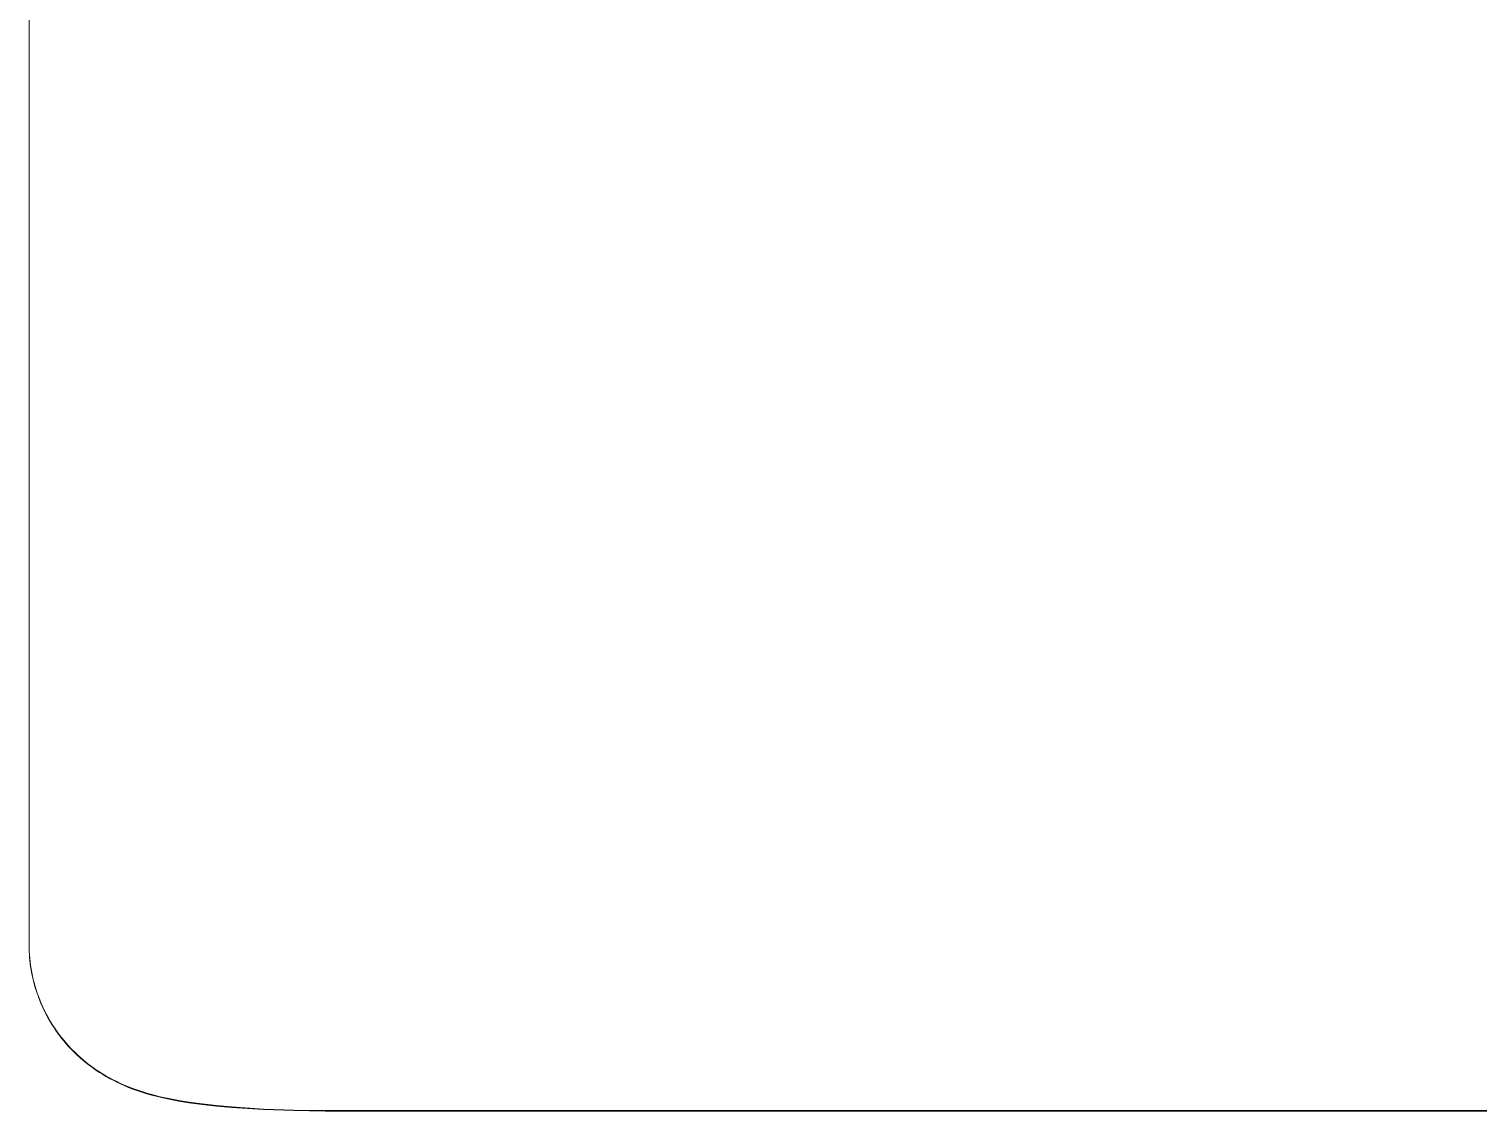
# Model space of a CAD drawing. Header units: inches. Extents: x -7 to 144, y -3 to 95.
# Drawn here: x -0.441 to 1.487, y 74.286 to 75.724 of the extents above; entities that cross this region are included whole.
import ezdxf

# ---------------------------------------------------------------- set-up
doc = ezdxf.new("R2010")
doc.units = ezdxf.units.IN
doc.layers.add('ZANO_R', color=7, linetype='Continuous', lineweight=0)

msp = doc.modelspace()

# ---------------------------------------------------------------- linework, layer by layer
at = {"layer": 'ZANO_R'}
for p, q in [((-0.44053, 75.28868), (-0.44053, 76.38253)), ((-0.44053, 74.50754), (-0.44053, 75.28868)), ((-0.44048, 74.50282), (-0.44053, 74.50754)), ((-0.44031, 74.49808), (-0.44048, 74.50282)), ((-0.44003, 74.49334), (-0.44031, 74.49808)), ((-0.43977, 74.48938), (-0.44007, 74.49326)), ((-0.43963, 74.4886), (-0.44003, 74.49334)), ((-0.43939, 74.4855), (-0.43977, 74.48938)), ((-0.43913, 74.48387), (-0.43963, 74.4886)), ((-0.43894, 74.48163), (-0.43939, 74.4855)), ((-0.43851, 74.47915), (-0.43913, 74.48387)), ((-0.43841, 74.47776), (-0.43894, 74.48163)), ((-0.43777, 74.47444), (-0.43851, 74.47915)), ((-0.4378, 74.4739), (-0.43841, 74.47776)), ((-0.43712, 74.47005), (-0.4378, 74.4739)), ((-0.43693, 74.46975), (-0.43777, 74.47444)), ((-0.43636, 74.46621), (-0.43712, 74.47005)), ((-0.43597, 74.46508), (-0.43693, 74.46975)), ((-0.43553, 74.46239), (-0.43636, 74.46621)), ((-0.4349, 74.46044), (-0.43597, 74.46508)), ((-0.43463, 74.45859), (-0.43553, 74.46239)), ((-0.43373, 74.45582), (-0.4349, 74.46044)), ((-0.43365, 74.4548), (-0.43463, 74.45859)), ((-0.43244, 74.45124), (-0.43373, 74.45582)), ((-0.43259, 74.45104), (-0.43365, 74.4548)), ((-0.43147, 74.44729), (-0.43259, 74.45104)), ((-0.43105, 74.44669), (-0.43244, 74.45124)), ((-0.43027, 74.44358), (-0.43147, 74.44729)), ((-0.42955, 74.44219), (-0.43105, 74.44669)), ((-0.429, 74.43989), (-0.43027, 74.44358)), ((-0.42795, 74.43773), (-0.42955, 74.44219)), ((-0.42766, 74.43623), (-0.429, 74.43989)), ((-0.42625, 74.43332), (-0.42795, 74.43773)), ((-0.42625, 74.4326), (-0.42766, 74.43623)), ((-0.42426, 74.42852), (-0.42625, 74.43332)), ((-0.42426, 74.42781), (-0.42625, 74.4326)), ((-0.42214, 74.42377), (-0.42426, 74.42852)), ((-0.42214, 74.42305), (-0.42426, 74.42781)), ((-0.41989, 74.41906), (-0.42214, 74.42377)), ((-0.41989, 74.41834), (-0.42214, 74.42305)), ((-0.41752, 74.4144), (-0.41989, 74.41906)), ((-0.41752, 74.41369), (-0.41989, 74.41834)), ((-0.41502, 74.4098), (-0.41752, 74.4144)), ((-0.41502, 74.40909), (-0.41752, 74.41369)), ((-0.41241, 74.40526), (-0.41502, 74.4098)), ((-0.41241, 74.40455), (-0.41502, 74.40909)), ((-0.40968, 74.40079), (-0.41241, 74.40526)), ((-0.40968, 74.40008), (-0.41241, 74.40455)), ((-0.40683, 74.39639), (-0.40968, 74.40079)), ((-0.40683, 74.39567), (-0.40968, 74.40008)), ((-0.40387, 74.39206), (-0.40683, 74.39639)), ((-0.40387, 74.39135), (-0.40683, 74.39567)), ((-0.40079, 74.38782), (-0.40387, 74.39206)), ((-0.40079, 74.3871), (-0.40387, 74.39135)), ((-0.39761, 74.38365), (-0.40079, 74.38782)), ((-0.39761, 74.38294), (-0.40079, 74.3871)), ((-0.39433, 74.37958), (-0.39761, 74.38365)), ((-0.39433, 74.37886), (-0.39761, 74.38294)), ((-0.39095, 74.37559), (-0.39433, 74.37958)), ((-0.39095, 74.37488), (-0.39433, 74.37886)), ((-0.38748, 74.3717), (-0.39095, 74.37559)), ((-0.38748, 74.37099), (-0.39095, 74.37488)), ((-0.38391, 74.36791), (-0.38748, 74.3717)), ((-0.38391, 74.3672), (-0.38748, 74.37099)), ((-0.38025, 74.36422), (-0.38391, 74.36791)), ((-0.38025, 74.36351), (-0.38391, 74.3672)), ((-0.37646, 74.36059), (-0.38025, 74.36422)), ((-0.37646, 74.35988), (-0.38025, 74.36351)), ((-0.37258, 74.35706), (-0.37646, 74.36059)), ((-0.37258, 74.35635), (-0.37646, 74.35988)), ((-0.36862, 74.35362), (-0.37258, 74.35706)), ((-0.36862, 74.35291), (-0.37258, 74.35635)), ((-0.36457, 74.35029), (-0.36862, 74.35362)), ((-0.36457, 74.34958), (-0.36862, 74.35291)), ((-0.36044, 74.34706), (-0.36457, 74.35029)), ((-0.36044, 74.34634), (-0.36457, 74.34958)), ((-0.35623, 74.34393), (-0.36044, 74.34706)), ((-0.35623, 74.34321), (-0.36044, 74.34634)), ((-0.35194, 74.3409), (-0.35623, 74.34393)), ((-0.35194, 74.34019), (-0.35623, 74.34321)), ((-0.34758, 74.33799), (-0.35194, 74.3409)), ((-0.34758, 74.33727), (-0.35194, 74.34019)), ((-0.34299, 74.33509), (-0.34758, 74.33799)), ((-0.34299, 74.33437), (-0.34758, 74.33727)), ((-0.33834, 74.3323), (-0.34299, 74.33509)), ((-0.33834, 74.33159), (-0.34299, 74.33437)), ((-0.33362, 74.32963), (-0.33834, 74.3323)), ((-0.33362, 74.32892), (-0.33834, 74.33159)), ((-0.32883, 74.32708), (-0.33362, 74.32963)), ((-0.32883, 74.32637), (-0.33362, 74.32892)), ((-0.32399, 74.32464), (-0.32883, 74.32708)), ((-0.32399, 74.32393), (-0.32883, 74.32637)), ((-0.31909, 74.32232), (-0.32399, 74.32464)), ((-0.31909, 74.3216), (-0.32399, 74.32393)), ((-0.31413, 74.32011), (-0.31909, 74.32232)), ((-0.31413, 74.31939), (-0.31909, 74.3216)), ((-0.30913, 74.31801), (-0.31413, 74.32011)), ((-0.30913, 74.3173), (-0.31413, 74.31939)), ((-0.3039, 74.31596), (-0.30913, 74.31801)), ((-0.3039, 74.31524), (-0.30913, 74.3173)), ((-0.29863, 74.31402), (-0.3039, 74.31596)), ((-0.29863, 74.31331), (-0.3039, 74.31524)), ((-0.29332, 74.3122), (-0.29863, 74.31402)), ((-0.29332, 74.31148), (-0.29863, 74.31331)), ((-0.28797, 74.31048), (-0.29332, 74.3122)), ((-0.28797, 74.30977), (-0.29332, 74.31148)), ((-0.28259, 74.30887), (-0.28797, 74.31048)), ((-0.28259, 74.30815), (-0.28797, 74.30977)), ((-0.27718, 74.30735), (-0.28259, 74.30887)), ((-0.27718, 74.30664), (-0.28259, 74.30815)), ((-0.26629, 74.3046), (-0.27718, 74.30735)), ((-0.26629, 74.30388), (-0.27718, 74.30664)), ((-0.25269, 74.30164), (-0.26629, 74.3046)), ((-0.25269, 74.30093), (-0.26629, 74.30388)), ((-0.23902, 74.29912), (-0.25269, 74.30164)), ((-0.23902, 74.2984), (-0.25269, 74.30093)), ((-0.22466, 74.29686), (-0.23902, 74.29912)), ((-0.22466, 74.29614), (-0.23902, 74.2984)), ((-0.21025, 74.29493), (-0.22466, 74.29686)), ((-0.21025, 74.29422), (-0.22466, 74.29614)), ((-0.19116, 74.29278), (-0.21025, 74.29493)), ((-0.19116, 74.29206), (-0.21025, 74.29422)), ((-0.17133, 74.29096), (-0.19116, 74.29278)), ((-0.17133, 74.29025), (-0.19116, 74.29206)), ((-0.12895, 74.28823), (-0.17133, 74.29096)), ((-0.12895, 74.28752), (-0.17133, 74.29025)), ((-0.08846, 74.28677), (-0.12895, 74.28823)), ((-0.08846, 74.28606), (-0.12895, 74.28752)), ((-0.04683, 74.28628), (-0.08846, 74.28677)), ((-0.04683, 74.28557), (-0.08846, 74.28606)), ((1.52797, 74.28628), (-0.04683, 74.28628)), ((1.52797, 74.28557), (-0.04683, 74.28557))]:
    msp.add_line(p, q, dxfattribs=at)

doc.saveas('drawing.dxf')
